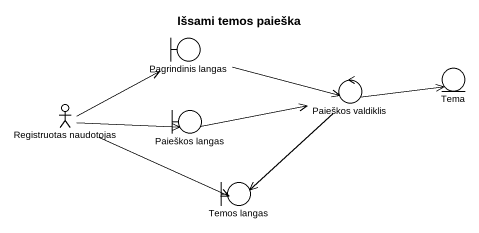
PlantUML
@startuml
title Išsami temos paieška
boundary "Pagrindinis langas" as Pagrindinis_langas
entity Tema
actor "Registruotas naudotojas" as Registruotas_naudotojas
boundary "Paieškos langas" as Paieškos_langas
control "Paieškos valdiklis" as Paieškos_valdiklis
boundary "Temos langas" as Temos_langas
Pagrindinis_langas -right-> Paieškos_valdiklis
Registruotas_naudotojas -right-> Pagrindinis_langas
Registruotas_naudotojas -right-> Paieškos_langas
Registruotas_naudotojas -right-> Temos_langas
Paieškos_langas -right-> Paieškos_valdiklis
Paieškos_valdiklis -right-> Tema
Paieškos_valdiklis --> Temos_langas
@enduml
